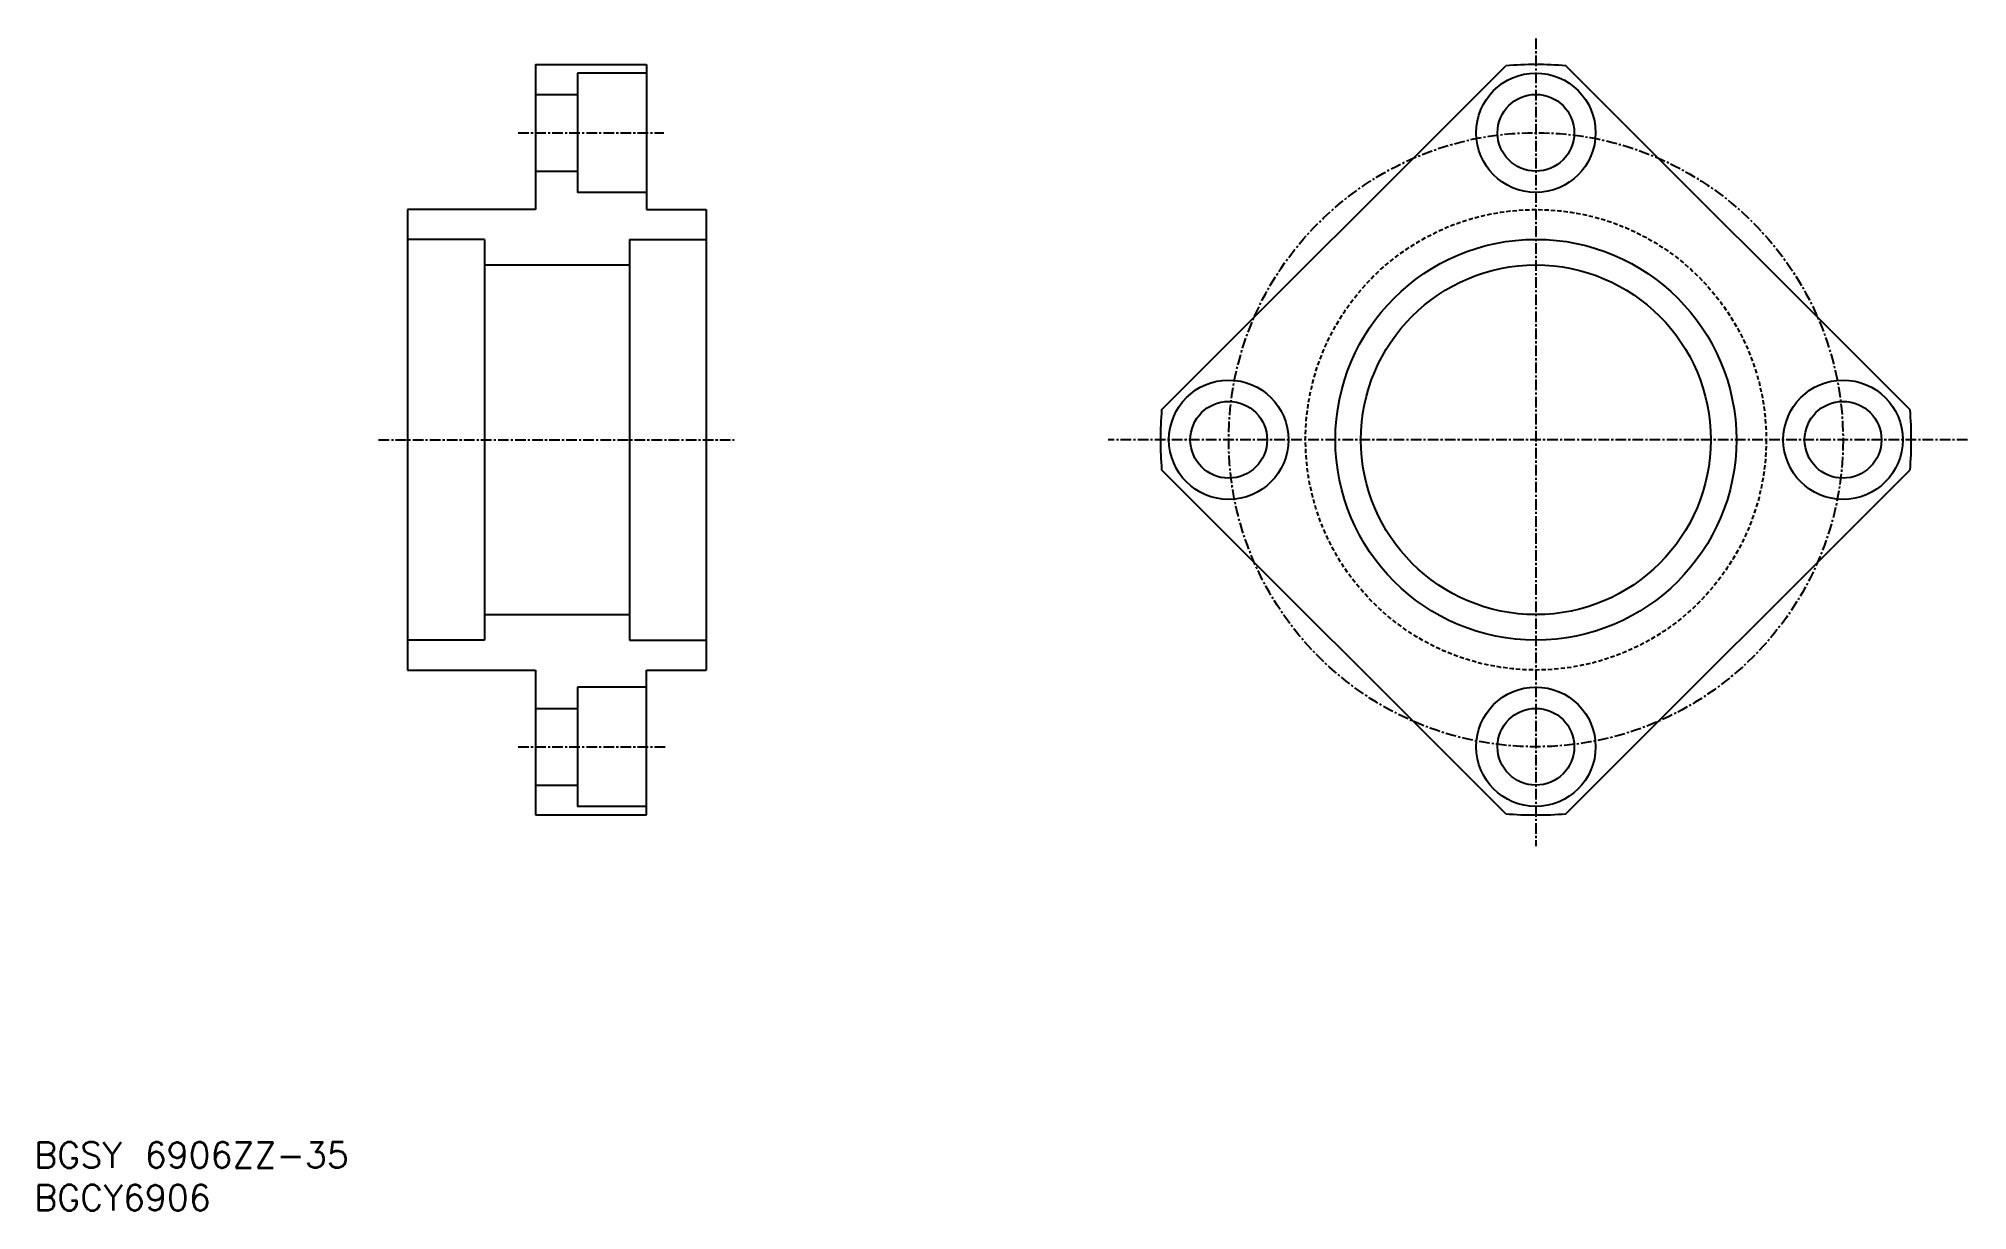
# Model space of a CAD drawing. Extents: x 45 to 271, y 37 to 175.
import ezdxf
from ezdxf.enums import TextEntityAlignment as Align

# ---------------------------------------------------------------- set-up
doc = ezdxf.new("R2010")
doc.units = 0
doc.linetypes.add('CENTER', pattern=[2, 1.25, -0.25, 0.25, -0.25])
doc.linetypes.add('DASHED', pattern=[0.75, 0.5, -0.25])
doc.layers.get('0').update_dxf_attribs({"linetype": 'CONTINUOUS'})
doc.layers.add('CENTER', color=1, linetype='CENTER')
doc.styles.get("Standard").update_dxf_attribs({"font": 'txt.shx', "bigfont": 'extfont.shx'})

msp = doc.modelspace()

# ---------------------------------------------------------------- linework, layer by layer
at = {"color": 7, "linetype": 'CONTINUOUS'}
for p, q in [((103.54, 171.67), (103.54, 154.67)), ((103.54, 171.67), (116.54, 171.67)), ((108.44, 170.67), (108.44, 156.67)), ((116.54, 170.67), (108.44, 170.67)), ((116.54, 171.67), (116.54, 154.67)), ((176.92, 131.18), (217.26, 171.53)), ((264.64, 131.18), (224.3, 171.53)), ((103.54, 168.17), (108.44, 168.17)), ((103.54, 159.17), (108.44, 159.17)), ((116.54, 156.67), (108.44, 156.67)), ((103.54, 154.67), (88.54, 154.67)), ((88.54, 154.67), (88.54, 100.67)), ((116.54, 154.67), (123.54, 154.67)), ((123.54, 154.67), (123.54, 100.67)), ((97.54, 151.17), (88.54, 151.17)), ((97.54, 151.17), (97.54, 104.17)), ((114.54, 151.17), (123.54, 151.17)), ((114.54, 151.17), (114.54, 104.17)), ((97.54, 148.17), (114.54, 148.17)), ((217.26, 83.81), (176.92, 124.15)), ((224.3, 83.81), (264.64, 124.15)), ((97.54, 107.17), (114.54, 107.17)), ((97.54, 104.17), (88.54, 104.17)), ((114.54, 104.17), (123.54, 104.17)), ((88.54, 100.67), (103.54, 100.67)), ((103.54, 100.67), (103.54, 83.67)), ((116.54, 83.67), (116.54, 100.67)), ((116.54, 100.67), (123.54, 100.67)), ((108.44, 98.67), (108.44, 84.67)), ((116.54, 98.67), (108.44, 98.67)), ((103.54, 96.17), (108.44, 96.17)), ((103.54, 87.17), (108.44, 87.17)), ((103.54, 83.67), (116.54, 83.67)), ((116.54, 84.67), (108.44, 84.67))]:
    msp.add_line(p, q, dxfattribs=at)
for centre, radius in [((220.78, 163.67), 7), ((220.78, 163.67), 4.5), ((220.78, 127.67), 23.5), ((220.78, 127.67), 20.5), ((184.78, 127.67), 7), ((256.78, 127.67), 7), ((184.78, 127.67), 4.5), ((256.78, 127.67), 4.5), ((220.78, 91.67), 7), ((220.78, 91.67), 4.5)]:
    msp.add_circle(centre, radius, dxfattribs=at)
at = {"color": 3, "linetype": 'DASHED'}
msp.add_circle((220.78, 127.67), 27, dxfattribs=at)
at = {"color": 7, "linetype": 'CONTINUOUS'}
for start, end in [(85.4154, 94.5846), (175.4154, 184.5846), (355.4154, 4.5846), (265.4154, 274.5846)]:
    msp.add_arc((220.78, 127.67), 44, start, end, dxfattribs=at)
at = {"layer": 'CENTER', "color": 1, "linetype": 'CENTER'}
for p, q in [((220.78, 174.72), (220.78, 80.01)), ((101.5, 163.67), (118.59, 163.67)), ((85.14, 127.67), (126.81, 127.67)), ((271.36, 127.67), (170.67, 127.67)), ((101.5, 91.67), (118.89, 91.67))]:
    msp.add_line(p, q, dxfattribs=at)
msp.add_circle((220.78, 127.67), 36, dxfattribs=at)

# ---------------------------------------------------------------- texts
at = {"color": 7, "linetype": 'CONTINUOUS'}
for s, p in [('BGSY 6906ZZ-35', (44.78, 43.8)), ('BGCY6906', (44.78, 38.8))]:
    msp.add_text(s, height=3, dxfattribs=at).set_placement(p, align=Align.MIDDLE_LEFT)

doc.saveas('drawing.dxf')
